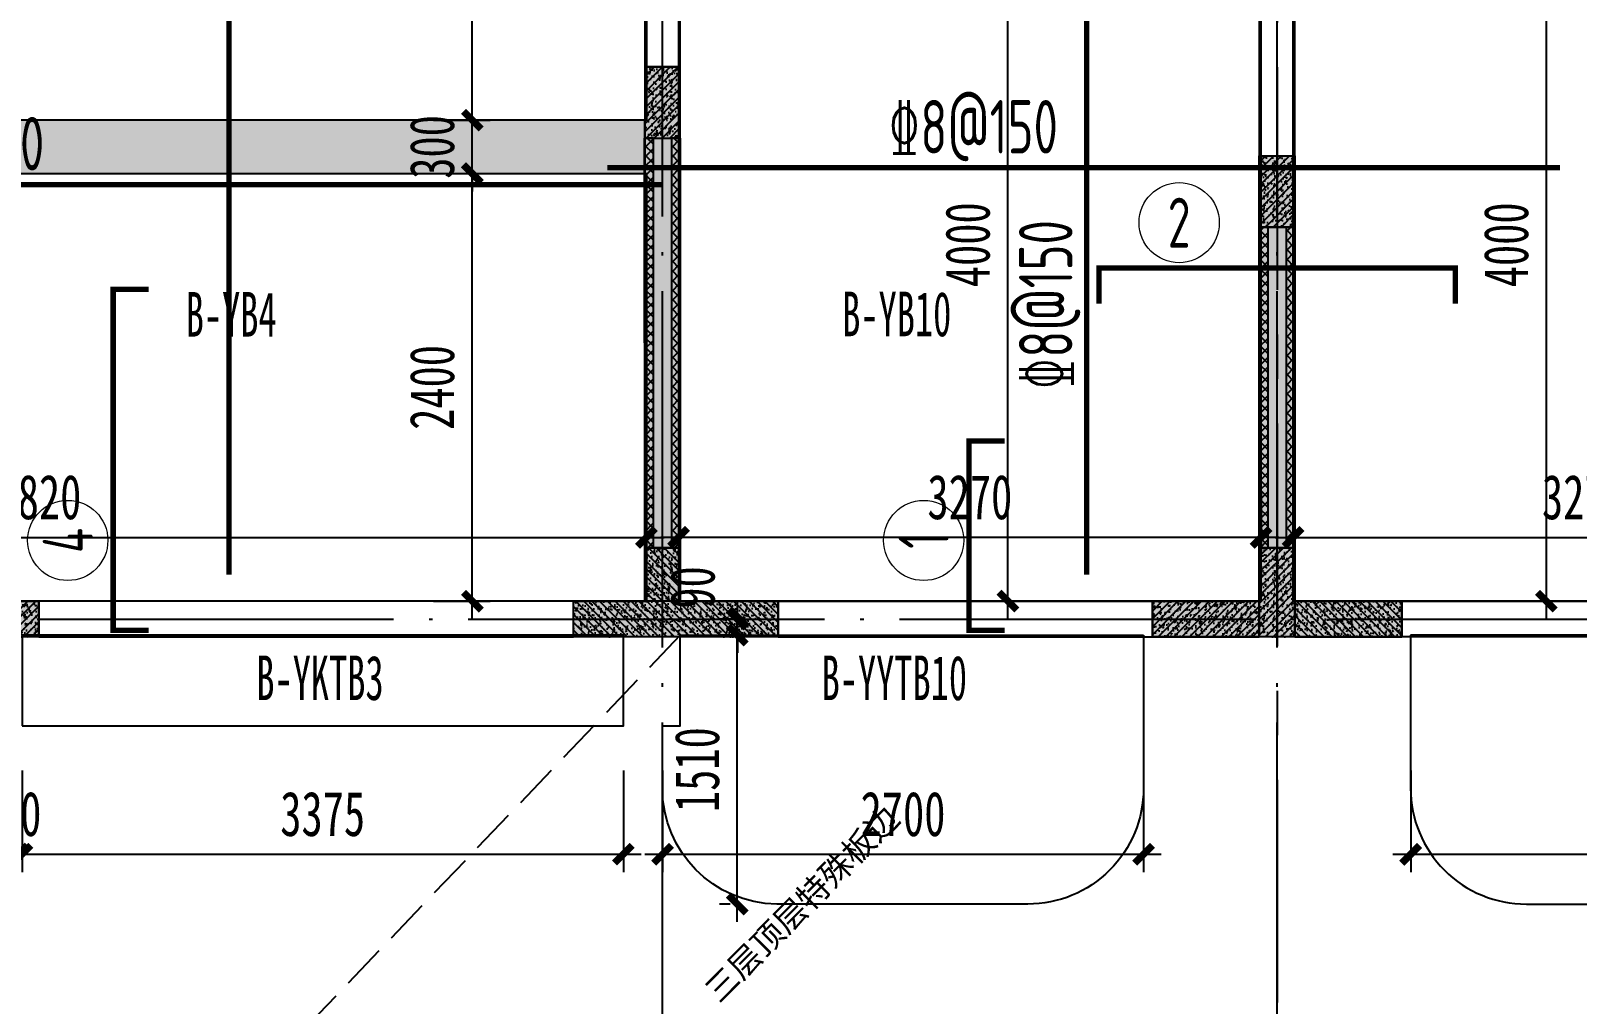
# Model space of a CAD drawing. Extents: x -3200779283 to -8106663, y 659664 to 1123462.
# Drawn here: x -8156795 to -8148117, y 839564 to 845026 of the extents above; entities that cross this region are included whole.
import ezdxf
from ezdxf.enums import TextEntityAlignment as Align

# ---------------------------------------------------------------- set-up
doc = ezdxf.new("R2010")
doc.units = 0
doc.header["$LTSCALE"] = 1000
doc.header["$MEASUREMENT"] = 0
for name, pattern in [('120-墙体$0$CONTINOUS', [0]), ('3#-轴线$0$DOTE', [2.42, 2, -0.2, 0.02, -0.2]), ('3#4#5#$0$__DASH', [0.35, 0.25, -0.1]), ('3#4#5#$0$DASH', [0.35, 0.25, -0.1]), ('4#-标准层$0$CENTER', [2, 1.25, -0.25, 0.25, -0.25]), ('4#-标准层$0$CONTINOUS', [0]), ('DASH', [0.35, 0.25, -0.1])]:
    doc.linetypes.add(name, pattern=pattern)
doc.layers.get('Defpoints').update_dxf_attribs({"color": 30, "linetype": 'DASH'})
for name, color, linetype in [('120-墙体$0$S-WALL', 40, 'Continuous'), ('120-墙体$0$S-WALL-BEAM', 120, 'Continuous'), ('120-墙体$0$S-WALL-COLU', 252, '120-墙体$0$CONTINOUS'), ('120-墙体$0$S-WALL-COLU-HATC', 16, 'Continuous'), ('120-墙体$0$S-WALL-HATC', 253, 'Continuous'), ('3#-轴线$0$A-ANNO-DOTE', 10, '3#-轴线$0$DOTE'), ('3#4#5#$0$A-ANNO-SYMB', 3, 'Continuous'), ('3#4#5#$0$A-ANNO-TEXT', 7, 'Continuous'), ('3#4#5#$0$PC-SLAB', 6, '3#4#5#$0$DASH'), ('3#4#5#$0$S-ANNO-TEXT', 7, 'Continuous'), ('3#4#5#$0$S-DIMS-SLAB', 120, 'Continuous'), ('3#4#5#$0$S-PC-FQ-WYQ', 4, 'Continuous'), ('3#4#5#$0$S-PC-SLAB', 6, 'Continuous'), ('3#4#5#$0$S-WALL-HATC', 253, 'Continuous'), ('4#-标准层$0$S-WALL', 40, 'Continuous'), ('4#-标准层$0$S-WALL-BEAM', 120, 'Continuous'), ('4#-标准层$0$S-WALL-COLU', 252, '4#-标准层$0$CONTINOUS'), ('4#-标准层$0$S-WALL-COLU-HATC', 16, 'Continuous'), ('4#-标准层$0$S-WALL-HATC', 253, 'Continuous'), ('4#-标准层$0$THIN', 7, 'Continuous'), ('S-REIN', 1, 'Continuous'), ('S-REIN-TEXT', 7, 'Continuous')]:
    doc.layers.add(name, color=color, linetype=linetype)
doc.layers.add('3#4#5#$0$结构板边线', color=2, linetype='Continuous', plot=False)
doc.layers.add('提资不打印', color=2, linetype='Continuous', plot=False)
doc.layers.add('楼板正筋文字', color=7, linetype='Continuous', lineweight=18)
doc.styles.add('3#4#5#$0$_TCH_DIM', font='')
doc.styles.add('3#4#5#$0$外部参照 1$0$宋体', font='', dxfattribs={"width": 0.8})
doc.styles.add('3#4#5#$0$楷体', font='', dxfattribs={"width": 0.7})
doc.styles.add('FromPkpm', font='Pkpmeng', dxfattribs={"width": 0.7, "bigfont": 'Pkpmchn'})
doc.styles.get('3#4#5#$0$_TCH_DIM').set_extended_font_data('SimSun')
doc.styles.get('3#4#5#$0$外部参照 1$0$宋体').set_extended_font_data('SimSun')
doc.styles.get('3#4#5#$0$楷体').set_extended_font_data('KaiTi_GB2312')
doc.dimstyles.new('3#4#5#$0$TSSD_100_100', dxfattribs={"dimtxt": 250, "dimasz": 100, "dimexe": 100, "dimexo": 250, "dimgap": 100, "dimtad": 1, "dimdec": 0, "dimzin": 0, "dimdsep": 46, "dimtxsty": '3#4#5#$0$楷体', "dimblk": '3#4#5#$0$_ArchTick', "dimcen": 0, "dimdle": 100, "dimclrt": 7, "dimadec": 0, "dimazin": 0, "dimtfac": 1, "dimtdec": 0, "dimtix": 1, "dimtmove": 2, "dimatfit": 3, "dimfxl": 1, "dimtolj": 1, "dimtzin": 0, "dimarcsym": 0})

# ---------------------------------------------------------------- blocks, each defined once
blk = doc.blocks.new('ban')
at = {"layer": 'S-REIN', "const_width": 30}
for points in [[(19899.9, 1519.8), (19899.9, 1719.8), (21899.9, 1719.8), (21899.9, 1519.8)], [(14566.7, -312.5), (14366.7, -312.5), (14366.7, 1600), (14566.7, 1600)], [(19371.2, -312.5), (19171.2, -312.5), (19171.2, 750), (19371.2, 750)]]:
    blk.add_lwpolyline(points, dxfattribs=at)
at = {"layer": 'S-REIN-TEXT', "lineweight": 18}
for centre in [(20349.9, 1974.8), (14111.7, 191.3), (18916.2, 191.3)]:
    blk.add_circle(centre, 225, dxfattribs=at)
at = {"layer": '提资不打印', "color": 2, "const_width": 30}
for points in [[(15017, 0), (15017, 7649.9)], [(19831.1, 0), (19831.1, 7649.9)], [(17139.9, 2283.2), (22488.3, 2283.2)], [(10450, 2188.3), (17449.9, 2188.3)]]:
    blk.add_lwpolyline(points, dxfattribs=at)
at = {"layer": 'S-REIN-TEXT', "lineweight": 18, "style": 'FromPkpm', "width": 0.7}
blk.add_text('2', height=280, dxfattribs=at).set_placement((20349.9, 1974.8), align=Align.MIDDLE_CENTER)
for s, p in [('4', (14111.7, 191.3)), ('1', (18916.2, 191.3))]:
    blk.add_text(s, height=280, rotation=450, dxfattribs=at).set_placement(p, align=Align.MIDDLE_CENTER)
at = {"layer": '提资不打印', "lineweight": 25, "style": 'FromPkpm', "width": 0.7}
for s, p in [('%%1328@150', (18717.5, 2363.2)), ('%%13210@150', (12941.8, 2268.2))]:
    blk.add_text(s, height=300, dxfattribs=at).set_placement(p)
blk.add_text('%%1328@150', height=300, rotation=90, dxfattribs=at).set_placement((19751.1, 1037.3))
blk = doc.blocks.new('3#4#5#$0$B-YNQ5')
at = {"layer": '3#4#5#$0$S-PC-FQ-WYQ'}
h = blk.add_hatch(dxfattribs=at)
h.set_pattern_fill('ANSI37', color=256, scale=12, angle=90)
h.set_pattern_definition([(135, (-700179.375, 889530.456), (-26.9407684, -26.9407684), []), (225, (-700179.375, 889530.456), (26.9407684, -26.9407684), [])])
h.paths.add_polyline_path([(161623.3, 374629), (161673.3, 374629), (161673, 376929.1), (161623, 376929.1)])
h = blk.add_hatch(dxfattribs=at)
h.set_pattern_fill('ANSI37', color=256, scale=12, angle=90)
h.set_pattern_definition([(135, (-700029.375, 889530.456), (-26.9407684, -26.9407684), []), (225, (-700029.375, 889530.456), (26.9407684, -26.9407684), [])])
h.paths.add_polyline_path([(161773.3, 374629), (161823.3, 374629), (161823, 376929.1), (161773, 376929.1)])
for points in [[(161623.3, 374629), (161673.3, 374629), (161673, 376929.1), (161623, 376929.1)], [(161623, 376929.1), (161823, 376929.1), (161823.3, 374629), (161623.3, 374629)], [(161773.3, 374629), (161823.3, 374629), (161823, 376929.1), (161773, 376929.1)]]:
    blk.add_lwpolyline(points, close=True, dxfattribs=at)
blk = doc.blocks.new('3#4#5#$0$B-YNQ6')
at = {"layer": '3#4#5#$0$S-PC-FQ-WYQ'}
h = blk.add_hatch(dxfattribs=at)
h.set_pattern_fill('ANSI37', color=256, scale=12, angle=270)
h.set_pattern_definition([(315, (748344.91, -190163.03), (26.9407684, 26.9407684), []), (45, (748344.91, -190163.03), (-26.9407684, 26.9407684), [])])
h.paths.add_polyline_path([(-113457.5, 324388.4), (-113507.5, 324388.4), (-113507.5, 322588.4), (-113457.5, 322588.4)])
h = blk.add_hatch(dxfattribs=at)
h.set_pattern_fill('ANSI37', color=256, scale=12, angle=270)
h.set_pattern_definition([(315, (748494.91, -190163.03), (26.9407684, 26.9407684), []), (45, (748494.91, -190163.03), (-26.9407684, 26.9407684), [])])
h.paths.add_polyline_path([(-113307.5, 324388.4), (-113357.5, 324388.4), (-113357.5, 322588.4), (-113307.5, 322588.4)])
for points in [[(-113457.5, 324388.4), (-113507.5, 324388.4), (-113507.5, 322588.4), (-113457.5, 322588.4)], [(-113307.5, 322588.4), (-113507.5, 322588.4), (-113507.5, 324388.4), (-113307.5, 324388.4)], [(-113307.5, 324388.4), (-113357.5, 324388.4), (-113357.5, 322588.4), (-113307.5, 322588.4)]]:
    blk.add_lwpolyline(points, close=True, dxfattribs=at)
blk = doc.blocks.new('3#4#5#$0$A$C53EF3948')
at = {"layer": '3#4#5#$0$S-PC-FQ-WYQ'}
for name, p in [('3#4#5#$0$B-YNQ5', (-144173.2, -385429.3)), ('3#4#5#$0$B-YNQ6', (134407.5, -333388.5))]:
    blk.add_blockref(name, p, dxfattribs=at)
blk = doc.blocks.new('3#4#5#$0$ban3')
at = {"layer": '3#4#5#$0$S-WALL-HATC', "ltscale": 100}
h = blk.add_hatch(dxfattribs=at)
h.set_pattern_fill('AR-CONC', color=256, scale=25, angle=-270, style=0)
h.set_pattern_definition([(140, (-37341055835.12, -2020437159.28), (15.68803374565, 179.3150456502), [18.75, -206.25]), (85, (-37341055835.12, -2020437159.28), (-188.048033425, -34.68783340325), [15, -165]), (190.4514, (-37341055833.81, -2020437144.34), (-172.3598855152, 144.6273454285), [15.9350475, -175.285528]), (136.1842, (-37341055885.12, -2020437159.28), (41.3797535823, 266.8102621564), [28.125, -309.375]), (186.6356, (-37341055881.67, -2020437137.04), (-243.5294677251, 233.6656763872), [23.902572, -262.92825]), (81.1842, (-37341055885.12, -2020437159.28), (-243.5296502313, 233.6654862834), [22.5, -247.5]), (111, (-37341055872.62, -2020437134.28), (100.65472266633, 149.2267630296), [18.75, -206.25]), (56, (-37341055872.62, -2020437134.28), (-181.2875112617, 60.8288329804), [15, -165]), (161.4514, (-37341055864.23, -2020437121.84), (-80.6326241775, 210.0556571454), [15.9350475, -175.285528]), (127.5, (-37341055835.116, -2020437159.28), (-83.22346345783, 3.03996382932), [0, -163, 0, -167.5, 0, -165.625]), (97.5, (-37341055835.12, -2020437159.28), (-98.6029279706, 65.76738436054), [0, -95.5, 0, -159.25, 0, -63.125]), (57.5, (-37341055835.116, -2020437215.03), (5.6387179336, 133.4556090431), [0, -62.5, 0, -195, 0, -258.75]), (47.5, (-37341055835.12, -2020437240.03), (-25.02624558308, 145.7965423356), [0, -81.25, 0, -129.5, 0, -183.75])])
h.paths.add_polyline_path([(-214482, 404475), (-214482, 404775), (-221282, 404775), (-221282, 404475)])
at = {"layer": '3#4#5#$0$S-PC-SLAB'}
blk.add_lwpolyline([(-214472, 407075), (-214472, 404775), (-221292, 404775), (-221292, 405875), (-220092, 405875), (-220092, 407075), (-214472, 407075)], dxfattribs=at)
for points in [[(-214292, 402075.9), (-211022, 402075.9), (-211022, 406075.9), (-214292, 406075.9)], [(-214472, 402075), (-221292, 402075), (-221292, 404475), (-214472, 404475)]]:
    blk.add_lwpolyline(points, close=True, dxfattribs=at)
at = {"layer": '3#4#5#$0$S-WALL-HATC', "ltscale": 100}
blk.add_lwpolyline([(-214482, 404475), (-214482, 404775), (-221282, 404775), (-221282, 404475)], close=True, dxfattribs=at)
blk = doc.blocks.new('3#4#5#$0$_ArchTick')
at = {"color": 0, "linetype": 'ByBlock', "const_width": 0.4}
blk.add_lwpolyline([(-0.5, -0.5), (0.5, 0.5)], dxfattribs=at)
blk = doc.blocks.new('*D787')
at = {"layer": '3#4#5#$0$S-DIMS-SLAB', "color": 0, "lineweight": -2, "transparency": 16777216}
for p, q in [((157536.8, 155291.1), (157536.8, 154933.4)), ((164356.8, 155291.1), (164356.8, 154933.4)), ((157436.8, 155033.4), (164456.8, 155033.4))]:
    blk.add_line(p, q, dxfattribs=at)
at = {"layer": 'Defpoints', "color": 0, "transparency": 16777216}
for p in [(157536.8, 155541.1), (164356.8, 155541.1), (164356.8, 155033.4)]:
    blk.add_point(p, dxfattribs=at)
at = {"layer": '3#4#5#$0$S-DIMS-SLAB', "color": 0, "lineweight": -2, "transparency": 16777216, "xscale": 100, "yscale": 100, "zscale": 100, "rotation": 180}
blk.add_blockref('3#4#5#$0$_ArchTick', (157536.8, 155033.4), dxfattribs=at)
at = {"layer": '3#4#5#$0$S-DIMS-SLAB', "color": 0, "lineweight": -2, "transparency": 16777216, "xscale": 100, "yscale": 100, "zscale": 100}
blk.add_blockref('3#4#5#$0$_ArchTick', (164356.8, 155033.4), dxfattribs=at)
at = {"layer": '3#4#5#$0$S-DIMS-SLAB', "color": 7, "transparency": 16777216, "insert": (160946.8, 155258.4), "char_height": 250, "attachment_point": 5, "style": '3#4#5#$0$楷体'}
blk.add_mtext('\\A1;6820', dxfattribs=at)
blk = doc.blocks.new('*D788')
at = {"layer": '3#4#5#$0$S-DIMS-SLAB', "color": 0, "lineweight": -2, "transparency": 16777216}
for p, q in [((163379.3, 154575), (163379.3, 157175)), ((163161.6, 157075), (163479.3, 157075)), ((163161.6, 154675), (163479.3, 154675))]:
    blk.add_line(p, q, dxfattribs=at)
at = {"layer": 'Defpoints', "color": 0, "transparency": 16777216}
for p in [(162911.6, 157075), (163379.3, 157075), (162911.6, 154675)]:
    blk.add_point(p, dxfattribs=at)
at = {"layer": '3#4#5#$0$S-DIMS-SLAB', "color": 0, "lineweight": -2, "transparency": 16777216, "xscale": 100, "yscale": 100, "zscale": 100}
for p, rotation in [((163379.3, 157075), 90), ((163379.3, 154675), 270)]:
    blk.add_blockref('3#4#5#$0$_ArchTick', p, dxfattribs=dict(at, rotation=rotation))
at = {"layer": '3#4#5#$0$S-DIMS-SLAB', "color": 7, "transparency": 16777216, "insert": (163154.3, 155875), "char_height": 250, "attachment_point": 5, "rotation": 90, "style": '3#4#5#$0$楷体'}
blk.add_mtext('\\A1;2400', dxfattribs=at)
blk = doc.blocks.new('*D789')
at = {"layer": '3#4#5#$0$S-DIMS-SLAB', "color": 0, "lineweight": -2, "transparency": 16777216}
for p, q in [((163379.3, 157375), (163379.3, 157475)), ((163161.6, 157375), (163479.3, 157375)), ((163379.3, 157075), (163379.3, 157375)), ((163161.6, 157075), (163479.3, 157075)), ((163379.3, 157075), (163379.3, 156975))]:
    blk.add_line(p, q, dxfattribs=at)
at = {"layer": 'Defpoints', "color": 0, "transparency": 16777216}
for p in [(162911.6, 157375), (163379.3, 157375), (162911.6, 157075)]:
    blk.add_point(p, dxfattribs=at)
at = {"layer": '3#4#5#$0$S-DIMS-SLAB', "color": 0, "lineweight": -2, "transparency": 16777216, "xscale": 100, "yscale": 100, "zscale": 100}
for p, rotation in [((163379.3, 157375), 270), ((163379.3, 157075), 90)]:
    blk.add_blockref('3#4#5#$0$_ArchTick', p, dxfattribs=dict(at, rotation=rotation))
at = {"layer": '3#4#5#$0$S-DIMS-SLAB', "color": 7, "transparency": 16777216, "insert": (163154.3, 157225), "char_height": 250, "attachment_point": 5, "rotation": 90, "style": '3#4#5#$0$楷体'}
blk.add_mtext('\\A1;300', dxfattribs=at)
blk = doc.blocks.new('*D790')
at = {"layer": '3#4#5#$0$S-DIMS-SLAB', "color": 0, "lineweight": -2, "transparency": 16777216}
for p, q in [((163379.3, 157275), (163379.3, 159775)), ((163161.6, 159675), (163479.3, 159675)), ((163161.6, 157375), (163479.3, 157375))]:
    blk.add_line(p, q, dxfattribs=at)
at = {"layer": 'Defpoints', "color": 0, "transparency": 16777216}
for p in [(162911.6, 159675), (163379.3, 159675), (162911.6, 157375)]:
    blk.add_point(p, dxfattribs=at)
at = {"layer": '3#4#5#$0$S-DIMS-SLAB', "color": 0, "lineweight": -2, "transparency": 16777216, "xscale": 100, "yscale": 100, "zscale": 100}
for p, rotation in [((163379.3, 159675), 90), ((163379.3, 157375), 270)]:
    blk.add_blockref('3#4#5#$0$_ArchTick', p, dxfattribs=dict(at, rotation=rotation))
at = {"layer": '3#4#5#$0$S-DIMS-SLAB', "color": 7, "transparency": 16777216, "insert": (163154.3, 158525), "char_height": 250, "attachment_point": 5, "rotation": 90, "style": '3#4#5#$0$楷体'}
blk.add_mtext('\\A1;2300', dxfattribs=at)
blk = doc.blocks.new('*D793')
at = {"layer": '3#4#5#$0$S-DIMS-SLAB', "color": 0, "lineweight": -2, "transparency": 16777216}
for p, q in [((164537, 155281.1), (164537, 154933.4)), ((167807, 155281.1), (167807, 154933.4)), ((167907, 155033.4), (164437, 155033.4))]:
    blk.add_line(p, q, dxfattribs=at)
at = {"layer": 'Defpoints', "color": 0, "transparency": 16777216}
for p in [(164537, 155531.1), (167807, 155531.1), (164537, 155033.4)]:
    blk.add_point(p, dxfattribs=at)
at = {"layer": '3#4#5#$0$S-DIMS-SLAB', "color": 0, "lineweight": -2, "transparency": 16777216, "xscale": 100, "yscale": 100, "zscale": 100, "rotation": 180}
blk.add_blockref('3#4#5#$0$_ArchTick', (164537, 155033.4), dxfattribs=at)
at = {"layer": '3#4#5#$0$S-DIMS-SLAB', "color": 0, "lineweight": -2, "transparency": 16777216, "xscale": 100, "yscale": 100, "zscale": 100}
blk.add_blockref('3#4#5#$0$_ArchTick', (167807, 155033.4), dxfattribs=at)
at = {"layer": '3#4#5#$0$S-DIMS-SLAB', "color": 7, "transparency": 16777216, "insert": (166172, 155258.4), "char_height": 250, "attachment_point": 5, "style": '3#4#5#$0$楷体'}
blk.add_mtext('\\A1;3270', dxfattribs=at)
blk = doc.blocks.new('*D801')
at = {"layer": '3#4#5#$0$S-DIMS-SLAB', "color": 0, "lineweight": -2, "transparency": 16777216}
for p, q in [((166385.4, 154575.9), (166385.4, 158775.9)), ((166603.1, 158675.9), (166285.4, 158675.9)), ((166603.1, 154675.9), (166285.4, 154675.9))]:
    blk.add_line(p, q, dxfattribs=at)
at = {"layer": 'Defpoints', "color": 0, "transparency": 16777216}
for p in [(166385.4, 158675.9), (166853.1, 158675.9), (166853.1, 154675.9)]:
    blk.add_point(p, dxfattribs=at)
at = {"layer": '3#4#5#$0$S-DIMS-SLAB', "color": 0, "lineweight": -2, "transparency": 16777216, "xscale": 100, "yscale": 100, "zscale": 100}
for p, rotation in [((166385.4, 158675.9), 90), ((166385.4, 154675.9), 270)]:
    blk.add_blockref('3#4#5#$0$_ArchTick', p, dxfattribs=dict(at, rotation=rotation))
at = {"layer": '3#4#5#$0$S-DIMS-SLAB', "color": 7, "transparency": 16777216, "insert": (166160.4, 156675.9), "char_height": 250, "attachment_point": 5, "rotation": 90, "style": '3#4#5#$0$楷体'}
blk.add_mtext('\\A1;4000', dxfattribs=at)
blk = doc.blocks.new('*D814')
at = {"layer": '3#4#5#$0$S-DIMS-SLAB', "color": 0, "lineweight": -2, "transparency": 16777216}
for p, q in [((167986.1, 155280.6), (167986.1, 154932.9)), ((171256.1, 155280.6), (171256.1, 154932.9)), ((167886.1, 155032.9), (171356.1, 155032.9))]:
    blk.add_line(p, q, dxfattribs=at)
at = {"layer": 'Defpoints', "color": 0, "transparency": 16777216}
for p in [(167986.1, 155530.6), (171256.1, 155530.6), (171256.1, 155032.9)]:
    blk.add_point(p, dxfattribs=at)
at = {"layer": '3#4#5#$0$S-DIMS-SLAB', "color": 0, "lineweight": -2, "transparency": 16777216, "xscale": 100, "yscale": 100, "zscale": 100, "rotation": 180}
blk.add_blockref('3#4#5#$0$_ArchTick', (167986.1, 155032.9), dxfattribs=at)
at = {"layer": '3#4#5#$0$S-DIMS-SLAB', "color": 0, "lineweight": -2, "transparency": 16777216, "xscale": 100, "yscale": 100, "zscale": 100}
blk.add_blockref('3#4#5#$0$_ArchTick', (171256.1, 155032.9), dxfattribs=at)
at = {"layer": '3#4#5#$0$S-DIMS-SLAB', "color": 7, "transparency": 16777216, "insert": (169621.1, 155257.9), "char_height": 250, "attachment_point": 5, "style": '3#4#5#$0$楷体'}
blk.add_mtext('\\A1;3270', dxfattribs=at)
blk = doc.blocks.new('*D822')
at = {"layer": '3#4#5#$0$S-DIMS-SLAB', "color": 0, "lineweight": -2, "transparency": 16777216}
for p, q in [((169407.8, 154575.4), (169407.8, 158775.4)), ((169190.1, 158675.4), (169507.8, 158675.4)), ((169190.1, 154675.4), (169507.8, 154675.4))]:
    blk.add_line(p, q, dxfattribs=at)
at = {"layer": 'Defpoints', "color": 0, "transparency": 16777216}
for p in [(168940.1, 158675.4), (169407.8, 158675.4), (168940.1, 154675.4)]:
    blk.add_point(p, dxfattribs=at)
at = {"layer": '3#4#5#$0$S-DIMS-SLAB', "color": 0, "lineweight": -2, "transparency": 16777216, "xscale": 100, "yscale": 100, "zscale": 100}
for p, rotation in [((169407.8, 158675.4), 90), ((169407.8, 154675.4), 270)]:
    blk.add_blockref('3#4#5#$0$_ArchTick', p, dxfattribs=dict(at, rotation=rotation))
at = {"layer": '3#4#5#$0$S-DIMS-SLAB', "color": 7, "transparency": 16777216, "insert": (169182.8, 156675.4), "char_height": 250, "attachment_point": 5, "rotation": 90, "style": '3#4#5#$0$楷体'}
blk.add_mtext('\\A1;4000', dxfattribs=at)
blk = doc.blocks.new('*D1035')
at = {"layer": '3#4#5#$0$S-DIMS-SLAB', "color": 0, "lineweight": -2, "transparency": 16777216}
for p, q in [((158128.2, 153725.2), (158128.2, 153155.2)), ((161503.6, 153725.2), (161503.6, 153155.2)), ((158028.2, 153255.2), (161603.6, 153255.2))]:
    blk.add_line(p, q, dxfattribs=at)
at = {"layer": 'Defpoints', "color": 0, "transparency": 16777216}
for p in [(158128.2, 153975.2), (161503.6, 153975.2), (161503.6, 153255.2)]:
    blk.add_point(p, dxfattribs=at)
at = {"layer": '3#4#5#$0$S-DIMS-SLAB', "color": 0, "lineweight": -2, "transparency": 16777216, "xscale": 100, "yscale": 100, "zscale": 100, "rotation": 180}
blk.add_blockref('3#4#5#$0$_ArchTick', (158128.2, 153255.2), dxfattribs=at)
at = {"layer": '3#4#5#$0$S-DIMS-SLAB', "color": 0, "lineweight": -2, "transparency": 16777216, "xscale": 100, "yscale": 100, "zscale": 100}
blk.add_blockref('3#4#5#$0$_ArchTick', (161503.6, 153255.2), dxfattribs=at)
at = {"layer": '3#4#5#$0$S-DIMS-SLAB', "color": 7, "transparency": 16777216, "insert": (159815.9, 153480.2), "char_height": 250, "attachment_point": 5, "style": '3#4#5#$0$楷体'}
blk.add_mtext('\\A1;3375', dxfattribs=at)
blk = doc.blocks.new('*D1036')
at = {"layer": '3#4#5#$0$S-DIMS-SLAB', "color": 0, "lineweight": -2, "transparency": 16777216}
for p, q in [((158108.2, 153725.2), (158108.2, 153155.2)), ((158128.2, 153725.2), (158128.2, 153155.2)), ((158108.2, 153255.2), (158008.2, 153255.2)), ((158108.2, 153255.2), (158128.2, 153255.2)), ((158128.2, 153255.2), (158228.2, 153255.2))]:
    blk.add_line(p, q, dxfattribs=at)
at = {"layer": 'Defpoints', "color": 0, "transparency": 16777216}
for p in [(158108.2, 153975.2), (158128.2, 153975.2), (158128.2, 153255.2)]:
    blk.add_point(p, dxfattribs=at)
at = {"layer": '3#4#5#$0$S-DIMS-SLAB', "color": 0, "lineweight": -2, "transparency": 16777216, "xscale": 100, "yscale": 100, "zscale": 100}
blk.add_blockref('3#4#5#$0$_ArchTick', (158108.2, 153255.2), dxfattribs=at)
at = {"layer": '3#4#5#$0$S-DIMS-SLAB', "color": 0, "lineweight": -2, "transparency": 16777216, "xscale": 100, "yscale": 100, "zscale": 100, "rotation": 180}
blk.add_blockref('3#4#5#$0$_ArchTick', (158128.2, 153255.2), dxfattribs=at)
at = {"layer": '3#4#5#$0$S-DIMS-SLAB', "color": 7, "transparency": 16777216, "insert": (158118.2, 153480.2), "char_height": 250, "attachment_point": 5, "style": '3#4#5#$0$楷体'}
blk.add_mtext('\\A1;20', dxfattribs=at)
blk = doc.blocks.new('*D1037')
at = {"layer": '3#4#5#$0$S-DIMS-SLAB', "color": 0, "lineweight": -2, "transparency": 16777216}
for p, q in [((154733.2, 153725.2), (154733.2, 153155.2)), ((158108.2, 153725.2), (158108.2, 153155.2)), ((154633.2, 153255.2), (158208.2, 153255.2))]:
    blk.add_line(p, q, dxfattribs=at)
at = {"layer": 'Defpoints', "color": 0, "transparency": 16777216}
for p in [(154733.2, 153975.2), (158108.2, 153975.2), (158108.2, 153255.2)]:
    blk.add_point(p, dxfattribs=at)
at = {"layer": '3#4#5#$0$S-DIMS-SLAB', "color": 0, "lineweight": -2, "transparency": 16777216, "xscale": 100, "yscale": 100, "zscale": 100, "rotation": 180}
blk.add_blockref('3#4#5#$0$_ArchTick', (154733.2, 153255.2), dxfattribs=at)
at = {"layer": '3#4#5#$0$S-DIMS-SLAB', "color": 0, "lineweight": -2, "transparency": 16777216, "xscale": 100, "yscale": 100, "zscale": 100}
blk.add_blockref('3#4#5#$0$_ArchTick', (158108.2, 153255.2), dxfattribs=at)
at = {"layer": '3#4#5#$0$S-DIMS-SLAB', "color": 7, "transparency": 16777216, "insert": (156420.7, 153480.2), "char_height": 250, "attachment_point": 5, "style": '3#4#5#$0$楷体'}
blk.add_mtext('\\A1;3375', dxfattribs=at)
blk = doc.blocks.new('*D1025')
at = {"layer": '3#4#5#$0$S-DIMS-SLAB', "color": 0, "lineweight": -2, "transparency": 16777216}
for p, q in [((162143.2, 152874.9), (162143.2, 154585)), ((162102.5, 154485), (162043.2, 154485)), ((162102.6, 152974.9), (162043.2, 152974.9))]:
    blk.add_line(p, q, dxfattribs=at)
at = {"layer": 'Defpoints', "color": 0, "transparency": 16777216}
for p in [(162143.2, 154485), (162352.5, 154485), (162352.6, 152974.9)]:
    blk.add_point(p, dxfattribs=at)
at = {"layer": '3#4#5#$0$S-DIMS-SLAB', "color": 0, "lineweight": -2, "transparency": 16777216, "xscale": 100, "yscale": 100, "zscale": 100}
for p, rotation in [((162143.2, 154485), 90), ((162143.2, 152974.9), 270)]:
    blk.add_blockref('3#4#5#$0$_ArchTick', p, dxfattribs=dict(at, rotation=rotation))
at = {"layer": '3#4#5#$0$S-DIMS-SLAB', "color": 7, "transparency": 16777216, "insert": (161918.2, 153729.9), "char_height": 250, "attachment_point": 5, "rotation": 90, "style": '3#4#5#$0$楷体'}
blk.add_mtext('\\A1;1510', dxfattribs=at)
blk = doc.blocks.new('*D1027')
at = {"layer": '3#4#5#$0$S-DIMS-SLAB', "color": 0, "lineweight": -2, "transparency": 16777216}
for p, q in [((161723.4, 153725), (161723.4, 153155)), ((164423.1, 153725), (164423.1, 153155)), ((161623.4, 153255), (164523.1, 153255))]:
    blk.add_line(p, q, dxfattribs=at)
at = {"layer": 'Defpoints', "color": 0, "transparency": 16777216}
for p in [(161723.4, 153975), (164423.1, 153975), (164423.1, 153255)]:
    blk.add_point(p, dxfattribs=at)
at = {"layer": '3#4#5#$0$S-DIMS-SLAB', "color": 0, "lineweight": -2, "transparency": 16777216, "xscale": 100, "yscale": 100, "zscale": 100, "rotation": 180}
blk.add_blockref('3#4#5#$0$_ArchTick', (161723.4, 153255), dxfattribs=at)
at = {"layer": '3#4#5#$0$S-DIMS-SLAB', "color": 0, "lineweight": -2, "transparency": 16777216, "xscale": 100, "yscale": 100, "zscale": 100}
blk.add_blockref('3#4#5#$0$_ArchTick', (164423.1, 153255), dxfattribs=at)
at = {"layer": '3#4#5#$0$S-DIMS-SLAB', "color": 7, "transparency": 16777216, "insert": (163073.3, 153480), "char_height": 250, "attachment_point": 5, "style": '3#4#5#$0$楷体'}
blk.add_mtext('\\A1;2700', dxfattribs=at)
blk = doc.blocks.new('*D1028')
at = {"layer": '3#4#5#$0$S-DIMS-SLAB', "color": 0, "lineweight": -2, "transparency": 16777216}
for p, q in [((165923, 153725), (165923, 153155)), ((168622.7, 153725), (168622.7, 153155)), ((165823, 153255), (168722.7, 153255))]:
    blk.add_line(p, q, dxfattribs=at)
at = {"layer": 'Defpoints', "color": 0, "transparency": 16777216}
for p in [(165923, 153975), (168622.7, 153975), (168622.7, 153255)]:
    blk.add_point(p, dxfattribs=at)
at = {"layer": '3#4#5#$0$S-DIMS-SLAB', "color": 0, "lineweight": -2, "transparency": 16777216, "xscale": 100, "yscale": 100, "zscale": 100, "rotation": 180}
blk.add_blockref('3#4#5#$0$_ArchTick', (165923, 153255), dxfattribs=at)
at = {"layer": '3#4#5#$0$S-DIMS-SLAB', "color": 0, "lineweight": -2, "transparency": 16777216, "xscale": 100, "yscale": 100, "zscale": 100}
blk.add_blockref('3#4#5#$0$_ArchTick', (168622.7, 153255), dxfattribs=at)
at = {"layer": '3#4#5#$0$S-DIMS-SLAB', "color": 7, "transparency": 16777216, "insert": (167272.8, 153480), "char_height": 250, "attachment_point": 5, "style": '3#4#5#$0$楷体'}
blk.add_mtext('\\A1;2700', dxfattribs=at)
blk = doc.blocks.new('*D1062')
at = {"layer": '3#4#5#$0$S-DIMS-SLAB', "color": 0, "lineweight": -2, "transparency": 16777216}
for p, q in [((162143.3, 154575.1), (162143.3, 154675.1)), ((162162.8, 154575.1), (162043.3, 154575.1)), ((162143.3, 154485.1), (162143.3, 154575.1)), ((162162.8, 154485.1), (162043.3, 154485.1)), ((162143.3, 154485.1), (162143.3, 154385.1))]:
    blk.add_line(p, q, dxfattribs=at)
at = {"layer": 'Defpoints', "color": 0, "transparency": 16777216}
for p in [(162143.3, 154575.1), (162412.8, 154575.1), (162412.8, 154485.1)]:
    blk.add_point(p, dxfattribs=at)
at = {"layer": '3#4#5#$0$S-DIMS-SLAB', "color": 0, "lineweight": -2, "transparency": 16777216, "xscale": 100, "yscale": 100, "zscale": 100}
for p, rotation in [((162143.3, 154575.1), 270), ((162143.3, 154485.1), 90)]:
    blk.add_blockref('3#4#5#$0$_ArchTick', p, dxfattribs=dict(at, rotation=rotation))
at = {"layer": '3#4#5#$0$S-DIMS-SLAB', "color": 7, "transparency": 16777216, "insert": (161893.3, 154752.5), "char_height": 250, "attachment_point": 5, "rotation": 90, "style": '3#4#5#$0$楷体'}
blk.add_mtext('\\A1;90', dxfattribs=at)
blk = doc.blocks.new('120-墙体')
at = {"layer": '120-墙体$0$S-WALL-COLU-HATC'}
h = blk.add_hatch(dxfattribs=at)
h.set_pattern_fill('AR-CONC', color=256, scale=10)
h.set_pattern_definition([(50, (9687.075, -245657.834), (71.726018, -6.275213), [7.5, -82.5]), (355, (9687.075, -245657.834), (-13.875133, 75.219213), [6, -66]), (100.4514, (9693.05, -245658.36), (57.850938, 68.943954), [6.37402, -70.114211]), (46.1842, (9687.075, -245637.83), (106.724105, -16.5519), [11.25, -123.75]), (96.6356, (9695.97, -245639.21), (93.46627, 97.411787), [9.56103, -105.1713]), (351.1842, (9687.08, -245637.83), (93.466195, 97.41186), [9, -99]), (21, (9697.075, -245642.834), (59.690705, -40.261889), [7.5, -82.5]), (326, (9697.075, -245642.834), (24.331533, 72.515005), [6, -66]), (71.4514, (9702.05, -245646.19), (84.022263, 32.25305), [6.37402, -70.114211]), (37.5, (9687.075, -245657.834), (1.2159855, 33.2893854), [0, -65.2, 0, -67, 0, -66.25]), (7.5, (9687.075, -245657.834), (26.306954, 39.441171), [0, -38.2, 0, -63.7, 0, -25.25]), (327.5, (9664.775, -245657.834), (53.3822436, -2.2554872), [0, -25, 0, -78, 0, -103.5]), (317.5, (9654.775, -245657.834), (58.318617, 10.010498), [0, -32.5, 0, -51.8, 0, -73.5])])
h.paths.add_polyline_path([(-2550, -8000), (-2750, -8000), (-2750, -8400), (-2550, -8400)])
h = blk.add_hatch(dxfattribs=at)
h.set_pattern_fill('ANSI31', color=256, scale=250, style=0)
h.set_pattern_definition([(45, (9687.075, -245657.834), (-22.097087, 22.097087), [])])
h.paths.add_polyline_path([(-2750, -8400), (-2550, -8400), (-2550, -8000), (-2750, -8000)])
h = blk.add_hatch(dxfattribs=at)
h.set_pattern_fill('AR-CONC', color=256, scale=10, angle=90)
h.set_pattern_definition([(140, (224491.51, 4537.05), (6.275213, 71.726018), [7.5, -82.5]), (85, (224491.51, 4537.05), (-75.219213, -13.875133), [6, -66]), (190.4514, (224492.036, 4543.03), (-68.943954, 57.850938), [6.37402, -70.114211]), (136.1842, (224471.51, 4537.05), (16.5519, 106.724105), [11.25, -123.75]), (186.6356, (224472.89, 4545.95), (-97.411787, 93.46627), [9.56103, -105.1713]), (81.1842, (224471.51, 4537.05), (-97.41186, 93.466195), [9, -99]), (111, (224476.51, 4547.05), (40.261889, 59.690705), [7.5, -82.5]), (56, (224476.51, 4547.05), (-72.515005, 24.331533), [6, -66]), (161.4514, (224479.87, 4552.03), (-32.25305, 84.022263), [6.37402, -70.114211]), (127.5, (224491.513, 4537.052), (-33.2893854, 1.2159855), [0, -65.2, 0, -67, 0, -66.25]), (97.5, (224491.513, 4537.052), (-39.441171, 26.306954), [0, -38.2, 0, -63.7, 0, -25.25]), (57.5, (224491.513, 4514.752), (2.2554872, 53.3822436), [0, -25, 0, -78, 0, -103.5]), (47.5, (224491.513, 4504.752), (-10.010498, 58.318617), [0, -32.5, 0, -51.8, 0, -73.5])])
h.paths.add_polyline_path([(-2550, -11000), (-2000, -11000), (-2000, -11200), (-2750, -11200), (-3150, -11200), (-3150, -11000), (-2750, -11000), (-2750, -10700), (-2550, -10700)])
h = blk.add_hatch(dxfattribs=at)
h.set_pattern_fill('ANSI31', color=256, scale=250, angle=90, style=0)
h.set_pattern_definition([(135, (224491.513, 4537.052), (-22.097087, -22.097087), [])])
h.paths.add_polyline_path([(-2550, -11000), (-2000, -11000), (-2000, -11200), (-2750, -11200), (-3150, -11200), (-3150, -11000), (-2750, -11000), (-2750, -10700), (-2550, -10700)])
h = blk.add_hatch(dxfattribs=at)
h.set_pattern_fill('AR-CONC', color=256, scale=10)
h.set_pattern_definition([(50, (-11554.75, -252107.815), (71.726018, -6.275213), [7.5, -82.5]), (355, (-11554.75, -252107.815), (-13.875133, 75.219213), [6, -66]), (100.4514, (-11548.77, -252108.34), (57.850938, 68.943954), [6.37402, -70.114211]), (46.1842, (-11554.75, -252087.815), (106.724105, -16.5519), [11.25, -123.75]), (96.6356, (-11545.86, -252089.19), (93.46627, 97.411787), [9.56103, -105.1713]), (351.1842, (-11554.75, -252087.82), (93.466195, 97.41186), [9, -99]), (21, (-11544.75, -252092.815), (59.690705, -40.261889), [7.5, -82.5]), (326, (-11544.75, -252092.815), (24.331533, 72.515005), [6, -66]), (71.4514, (-11539.775, -252096.17), (84.022263, 32.25305), [6.37402, -70.114211]), (37.5, (-11554.75, -252107.815), (1.2159855, 33.2893854), [0, -65.2, 0, -67, 0, -66.25]), (7.5, (-11554.75, -252107.815), (26.306954, 39.441171), [0, -38.2, 0, -63.7, 0, -25.25]), (327.5, (-11577.05, -252107.815), (53.3822436, -2.2554872), [0, -25, 0, -78, 0, -103.5]), (317.5, (-11587.05, -252107.815), (58.318617, 10.010498), [0, -32.5, 0, -51.8, 0, -73.5])])
h.paths.add_polyline_path([(-7050, -11200), (-7050, -11000), (-6150, -11000), (-6150, -11200)])
h = blk.add_hatch(dxfattribs=at)
h.set_pattern_fill('ANSI31', color=256, scale=250, style=0)
h.set_pattern_definition([(45, (-11554.75, -252107.815), (-22.097087, 22.097087), [])])
h.paths.add_polyline_path([(-7050, -11000), (-7050, -11200), (-6150, -11200), (-6150, -11000)])
h = blk.add_hatch(dxfattribs=at)
h.set_pattern_fill('AR-CONC', color=256, scale=10)
h.set_pattern_definition([(50, (-8104.75, -252107.815), (71.726018, -6.275213), [7.5, -82.5]), (355, (-8104.75, -252107.815), (-13.875133, 75.219213), [6, -66]), (100.4514, (-8098.77, -252108.34), (57.850938, 68.943954), [6.37402, -70.114211]), (46.1842, (-8104.75, -252087.815), (106.724105, -16.5519), [11.25, -123.75]), (96.6356, (-8095.86, -252089.19), (93.46627, 97.411787), [9.56103, -105.1713]), (351.1842, (-8104.75, -252087.82), (93.466195, 97.41186), [9, -99]), (21, (-8094.75, -252092.815), (59.690705, -40.261889), [7.5, -82.5]), (326, (-8094.75, -252092.815), (24.331533, 72.515005), [6, -66]), (71.4514, (-8089.775, -252096.17), (84.022263, 32.25305), [6.37402, -70.114211]), (37.5, (-8104.75, -252107.815), (1.2159855, 33.2893854), [0, -65.2, 0, -67, 0, -66.25]), (7.5, (-8104.75, -252107.815), (26.306954, 39.441171), [0, -38.2, 0, -63.7, 0, -25.25]), (327.5, (-8127.05, -252107.815), (53.3822436, -2.2554872), [0, -25, 0, -78, 0, -103.5]), (317.5, (-8137.05, -252107.815), (58.318617, 10.010498), [0, -32.5, 0, -51.8, 0, -73.5])])
h.paths.add_polyline_path([(100, -11200), (100, -11000), (700, -11000), (700, -11200)])
h = blk.add_hatch(dxfattribs=at)
h.set_pattern_fill('ANSI31', color=256, scale=250, style=0)
h.set_pattern_definition([(45, (-8104.75, -252107.815), (-22.097087, 22.097087), [])])
h.paths.add_polyline_path([(100, -11000), (100, -11200), (700, -11200), (700, -11000)])
at = {"layer": '120-墙体$0$S-WALL-HATC'}
for points in [[(-2550, -11000), (-2550, -8000), (-2750, -8000), (-2750, -11000), (-2650, -11066.7)], [(-6150, -11000), (-6600, -11000), (-6600, -11200), (-6150, -11200)], [(-2650, -11066.7), (-2750, -11000), (-3150, -11000), (-3150, -11200), (-2650, -11200)], [(-2000, -11000), (-2750, -11000), (-2650, -11066.7), (-2650, -11200), (-2000, -11200)], [(700, -11200), (700, -11000), (100, -11000), (100, -11200)]]:
    blk.add_hatch(color=256, dxfattribs=at).paths.add_polyline_path(points)
at = {"layer": '120-墙体$0$S-WALL'}
for p, q in [((-2750, -7933.3), (-2750, -10933.3)), ((-2550, -8000), (-2750, -8000)), ((-2550, -11000), (-2550, -8000)), ((-6150, -11000), (-6600, -11000)), ((-6150, -11200), (-6150, -11000)), ((-2750, -11000), (-3150, -11000)), ((-3150, -11200), (-3150, -11000)), ((-2000, -11000), (-2750, -11000)), ((-2000, -11200), (-2000, -11000)), ((-6150, -11200), (-6600, -11200)), ((-2650, -11200), (-3150, -11200)), ((-2000, -11200), (-2650, -11200))]:
    blk.add_line(p, q, dxfattribs=at)
blk.add_lwpolyline([(700, -11200), (700, -11000), (100, -11000), (100, -11200), (700, -11200)], close=True, dxfattribs=at)
at = {"layer": '120-墙体$0$S-WALL-BEAM'}
for points in [[(-2550, -3300), (-2750, -3300), (-2750, -8000), (-2550, -8000)], [(-6150, -11000), (-6150, -11200), (-3150, -11200), (-3150, -11000)], [(-2000, -11000), (-2000, -11200), (100, -11200), (100, -11000)]]:
    blk.add_lwpolyline(points, close=True, dxfattribs=at)
at = {"layer": '120-墙体$0$S-WALL-COLU', "lineweight": -2}
for points in [[(-2550, -8000), (-2750, -8000), (-2750, -8400), (-2550, -8400)], [(-7050, -11200), (-7050, -11000), (-6150, -11000), (-6150, -11200)], [(100, -11200), (100, -11000), (700, -11000), (700, -11200)]]:
    blk.add_lwpolyline(points, close=True, dxfattribs=at)
at = {"layer": '120-墙体$0$S-WALL-COLU', "linetype": 'ByBlock'}
blk.add_lwpolyline([(-2550, -11000), (-2000, -11000), (-2000, -11200), (-2750, -11200), (-3150, -11200), (-3150, -11000), (-2750, -11000), (-2750, -10700), (-2550, -10700), (-2550, -11000)], dxfattribs=at)
blk = doc.blocks.new('3#-轴线')
at = {"layer": '3#-轴线$0$A-ANNO-DOTE'}
for points in [[(20900, -16100), (20900, 5500)], [(17450, -16100), (17450, -3200)], [(-3000, -11100), (44800, -11100)]]:
    blk.add_lwpolyline(points, dxfattribs=at)
blk = doc.blocks.new('3#4#5#$0$5#')
at = {"layer": '3#4#5#$0$S-ANNO-TEXT'}
blk.add_blockref('3#4#5#$0$ban3', (378828.8, -247400), dxfattribs=at)
at = {"layer": '3#4#5#$0$S-ANNO-TEXT', "xscale": -1}
blk.add_blockref('3#4#5#$0$ban3', (-43034.9, -247400.5), dxfattribs=at)
at = {"layer": '3#4#5#$0$PC-SLAB', "linetype": 'ByBlock', "style": '3#4#5#$0$外部参照 1$0$宋体', "width": 0.6}
for s, p in [('B-YB4', (162025.8, 156285.3)), ('B-YB10', (165761.8, 156285.3))]:
    blk.add_text(s, height=250, dxfattribs=at).set_placement(p, align=Align.MIDDLE)
at = {"layer": '3#4#5#$0$S-DIMS-SLAB'}
for base, p1, p2, angle, picture, middle in [((163379.3, 159675), (162911.6, 157375), (162911.6, 159675), 90, '*D790', (163154.3, 158525)), ((166385.4, 158675.9), (166853.1, 154675.9), (166853.1, 158675.9), 90, '*D801', (166160.4, 156675.9)), ((169407.8, 158675.4), (168940.1, 154675.4), (168940.1, 158675.4), 90, '*D822', (169182.8, 156675.4)), ((163379.3, 157375), (162911.6, 157075), (162911.6, 157375), 90, '*D789', (163154.3, 157225)), ((163379.3, 157075), (162911.6, 154675), (162911.6, 157075), 90, '*D788', (163154.3, 155875)), ((164537, 155033.4), (167807, 155531.1), (164537, 155531.1), 180, '*D793', (166172, 155258.4))]:
    dim = blk.add_linear_dim(base=base, p1=p1, p2=p2, angle=angle, dimstyle='3#4#5#$0$TSSD_100_100', dxfattribs=at)
    dim.commit()
    dim.dimension.update_dxf_attribs({"geometry": picture, "text_midpoint": middle})
for base, p1, p2, picture, middle in [((164356.8, 155033.4), (157536.8, 155541.1), (164356.8, 155541.1), '*D787', (160946.8, 155258.4)), ((171256.1, 155032.9), (167986.1, 155530.6), (171256.1, 155530.6), '*D814', (169621.1, 155257.9))]:
    dim = blk.add_linear_dim(base=base, p1=p1, p2=p2, dimstyle='3#4#5#$0$TSSD_100_100', dxfattribs=at)
    dim.commit()
    dim.dimension.update_dxf_attribs({"geometry": picture, "text_midpoint": middle})
blk = doc.blocks.new('3#4#5#$0$3#奇数层顶悬挑板')
at = {"linetype": '3#4#5#$0$__DASH'}
blk.add_line((161822.8, 154485), (159744.3, 152306.3), dxfattribs=at)
at = {"layer": '3#4#5#$0$A-ANNO-SYMB'}
blk.add_lwpolyline([(163097.3, 153404.4, 0, 0, 0), (161836.8, 152133.1, 0, 40, 0), (161942.5, 152239.6, 0, 0, 0)], format="xyseb", dxfattribs=at)
at = {"layer": '3#4#5#$0$S-PC-SLAB'}
blk.add_lwpolyline([(158128.2, 153975.2), (161503.6, 153975.2), (161503.6, 154485.2), (158128.2, 154485.2)], close=True, dxfattribs=at)
at = {"layer": '3#4#5#$0$结构板边线', "color": 6}
for points in [[(164423.1, 154485), (164423.1, 153625, -0.414214), (163773.1, 152975), (162365, 152975, -0.410481), (161722.7, 153625), (161722.7, 153975), (161822.8, 153975), (161822.8, 154485)], [(165922.2, 154485), (165922.2, 153625, 0.414214), (166572.2, 152975), (167980.3, 152975, 0.410481), (168622.7, 153625), (168622.7, 153975), (168522.5, 153975), (168522.5, 154485)]]:
    blk.add_lwpolyline(points, format="xyb", close=True, dxfattribs=at)
at = {"layer": '3#4#5#$0$A-ANNO-TEXT', "color": 7, "style": '3#4#5#$0$_TCH_DIM'}
blk.add_text('三层顶层特殊板边', height=132.91, rotation=45.24465, dxfattribs=at).set_placement((162041.7, 152414.3))
at = {"layer": '3#4#5#$0$PC-SLAB', "linetype": 'ByBlock', "style": '3#4#5#$0$外部参照 1$0$宋体', "width": 0.6}
for s, p in [('B-YKTB3', (159800.8, 154243.3)), ('B-YYTB10', (163024.5, 154243.1))]:
    blk.add_text(s, height=250, dxfattribs=at).set_placement(p, align=Align.MIDDLE)
at = {"layer": '3#4#5#$0$S-DIMS-SLAB'}
dim = blk.add_linear_dim(base=(162143.3, 154575.1), p1=(162412.8, 154485.1), p2=(162412.8, 154575.1), angle=90, dimstyle='3#4#5#$0$TSSD_100_100', dxfattribs=at)
dim.commit()
dim.dimension.update_dxf_attribs({"geometry": '*D1062', "text_midpoint": (161893.3, 154752.5), "dimtype": 128})
dim = blk.add_linear_dim(base=(162143.2, 154485), p1=(162352.6, 152974.9), p2=(162352.5, 154485), angle=90, dimstyle='3#4#5#$0$TSSD_100_100', dxfattribs=at)
dim.commit()
dim.dimension.update_dxf_attribs({"geometry": '*D1025', "text_midpoint": (161918.2, 153729.9)})
for base, p1, p2, picture, middle in [((158108.2, 153255.2), (154733.2, 153975.2), (158108.2, 153975.2), '*D1037', (156420.7, 153480.2)), ((158128.2, 153255.2), (158108.2, 153975.2), (158128.2, 153975.2), '*D1036', (158118.2, 153480.2)), ((161503.6, 153255.2), (158128.2, 153975.2), (161503.6, 153975.2), '*D1035', (159815.9, 153480.2)), ((164423.1, 153255), (161723.4, 153975), (164423.1, 153975), '*D1027', (163073.3, 153480)), ((168622.7, 153255), (165923, 153975), (168622.7, 153975), '*D1028', (167272.8, 153480))]:
    dim = blk.add_linear_dim(base=base, p1=p1, p2=p2, dimstyle='3#4#5#$0$TSSD_100_100', dxfattribs=at)
    dim.commit()
    dim.dimension.update_dxf_attribs({"geometry": picture, "text_midpoint": middle})

msp = doc.modelspace()

# ---------------------------------------------------------------- hatches: boundary and pattern name
at = {"layer": '4#-标准层$0$S-WALL-COLU-HATC'}
h = msp.add_hatch(dxfattribs=at)
h.set_pattern_fill('AR-CONC', color=256, scale=10)
h.set_pattern_definition([(50, (-8159258.837, 606666.786), (71.726018, -6.275213), [7.5, -82.5]), (355, (-8159258.84, 606666.79), (-13.875133, 75.219213), [6, -66]), (100.4514, (-8159252.86, 606666.263), (57.850938, 68.943954), [6.37402, -70.114211]), (46.1842, (-8159258.84, 606686.79), (106.724105, -16.5519), [11.25, -123.75]), (96.6356, (-8159249.94, 606685.41), (93.46627, 97.411787), [9.56103, -105.1713]), (351.1842, (-8159258.84, 606686.79), (93.466195, 97.41186), [9, -99]), (21, (-8159248.837, 606681.786), (59.690705, -40.261889), [7.5, -82.5]), (326, (-8159248.84, 606681.79), (24.331533, 72.515005), [6, -66]), (71.4514, (-8159243.86, 606678.43), (84.022263, 32.25305), [6.37402, -70.114211]), (37.5, (-8159258.837, 606666.786), (1.2159855, 33.2893854), [0, -65.2, 0, -67, 0, -66.25]), (7.5, (-8159258.837, 606666.786), (26.306954, 39.441171), [0, -38.2, 0, -63.7, 0, -25.25]), (327.5, (-8159281.137, 606666.786), (53.3822436, -2.2554872), [0, -25, 0, -78, 0, -103.5]), (317.5, (-8159291.137, 606666.786), (58.318617, 10.010498), [0, -32.5, 0, -51.8, 0, -73.5])])
h.paths.add_polyline_path([(-8149900.4, 844324.6), (-8149700.4, 844324.6), (-8149700.4, 843924.6), (-8149900.4, 843924.6)])
h = msp.add_hatch(dxfattribs=at)
h.set_pattern_fill('ANSI31', color=256, scale=250, style=0)
h.set_pattern_definition([(45, (-8159258.837, 606666.786), (-22.097087, 22.097087), [])])
h.paths.add_polyline_path([(-8149700.4, 844324.6), (-8149900.4, 844324.6), (-8149900.4, 843924.6), (-8149700.4, 843924.6)])
h = msp.add_hatch(dxfattribs=at)
h.set_pattern_fill('AR-CONC', color=256, scale=10)
h.set_pattern_definition([(50, (-8159258.837, 604366.785), (71.726018, -6.275213), [7.5, -82.5]), (355, (-8159258.84, 604366.785), (-13.875133, 75.219213), [6, -66]), (100.4514, (-8159252.86, 604366.26), (57.850938, 68.943954), [6.37402, -70.114211]), (46.1842, (-8159258.84, 604386.785), (106.724105, -16.5519), [11.25, -123.75]), (96.6356, (-8159249.94, 604385.41), (93.46627, 97.411787), [9.56103, -105.1713]), (351.1842, (-8159258.84, 604386.78), (93.466195, 97.41186), [9, -99]), (21, (-8159248.837, 604381.785), (59.690705, -40.261889), [7.5, -82.5]), (326, (-8159248.84, 604381.785), (24.331533, 72.515005), [6, -66]), (71.4514, (-8159243.86, 604378.43), (84.022263, 32.25305), [6.37402, -70.114211]), (37.5, (-8159258.837, 604366.785), (1.2159855, 33.2893854), [0, -65.2, 0, -67, 0, -66.25]), (7.5, (-8159258.837, 604366.785), (26.306954, 39.441171), [0, -38.2, 0, -63.7, 0, -25.25]), (327.5, (-8159281.137, 604366.785), (53.3822436, -2.2554872), [0, -25, 0, -78, 0, -103.5]), (317.5, (-8159291.137, 604366.785), (58.318617, 10.010498), [0, -32.5, 0, -51.8, 0, -73.5])])
h.paths.add_polyline_path([(-8149900.4, 842124.6), (-8149700.4, 842124.6), (-8149700.4, 841624.6), (-8149900.4, 841624.6)])
h = msp.add_hatch(dxfattribs=at)
h.set_pattern_fill('ANSI31', color=256, scale=250, style=0)
h.set_pattern_definition([(45, (-8159258.837, 604366.785), (-22.097087, 22.097087), [])])
h.paths.add_polyline_path([(-8149700.4, 842124.6), (-8149900.4, 842124.6), (-8149900.4, 841624.6), (-8149700.4, 841624.6)])
at = {"layer": '4#-标准层$0$S-WALL-HATC'}
msp.add_hatch(color=256, dxfattribs=at).paths.add_polyline_path([(-8149700.4, 841624.6), (-8149900.4, 841624.6), (-8149900.4, 844324.6), (-8149700.4, 844324.6)])

# ---------------------------------------------------------------- linework, layer by layer
at = {"layer": '4#-标准层$0$S-WALL'}
msp.add_lwpolyline([(-8149700.4, 841624.6), (-8149900.4, 841624.6), (-8149900.4, 844324.6), (-8149700.4, 844324.6)], close=True, dxfattribs=at)
at = {"layer": '4#-标准层$0$S-WALL-BEAM'}
msp.add_lwpolyline([(-8149700.4, 845524.6), (-8149900.4, 845524.6), (-8149900.4, 844324.6), (-8149700.4, 844324.6)], close=True, dxfattribs=at)
at = {"layer": '4#-标准层$0$S-WALL-COLU', "lineweight": -2}
for points in [[(-8149900.4, 844324.6), (-8149700.4, 844324.6), (-8149700.4, 843924.6), (-8149900.4, 843924.6)], [(-8149900.4, 842124.6), (-8149700.4, 842124.6), (-8149700.4, 841624.6), (-8149900.4, 841624.6)]]:
    msp.add_lwpolyline(points, close=True, dxfattribs=at)
at = {"layer": '4#-标准层$0$THIN', "linetype": '4#-标准层$0$CENTER'}
msp.add_line((-8149800.4, 854822.3), (-8149800.4, 837048.1), dxfattribs=at)

# ---------------------------------------------------------------- block references
for name, p in [('3#-轴线', (-8170700.4, 852824.6)), ('120-墙体', (-8150600.4, 852824.6))]:
    msp.add_blockref(name, p)
at = {"xscale": -1, "rotation": 3.622788229407092e-06}
msp.add_blockref('120-墙体', (-8149000.4, 852824.6), dxfattribs=at)
at = {"layer": '3#4#5#$0$S-ANNO-TEXT'}
msp.add_blockref('3#4#5#$0$A$C53EF3948', (-8170800.4, 852924.8), dxfattribs=at)
at = {"layer": '3#4#5#$0$S-PC-SLAB'}
for name, p in [('3#4#5#$0$5#', (-8317697.2, 687149.8)), ('3#4#5#$0$3#奇数层顶悬挑板', (-8314973.6, 687149.6))]:
    msp.add_blockref(name, p, dxfattribs=at)
at = {"layer": '楼板正筋文字'}
msp.add_blockref('ban', (-8170700.4, 841974.7), dxfattribs=at)

doc.saveas('drawing.dxf')
